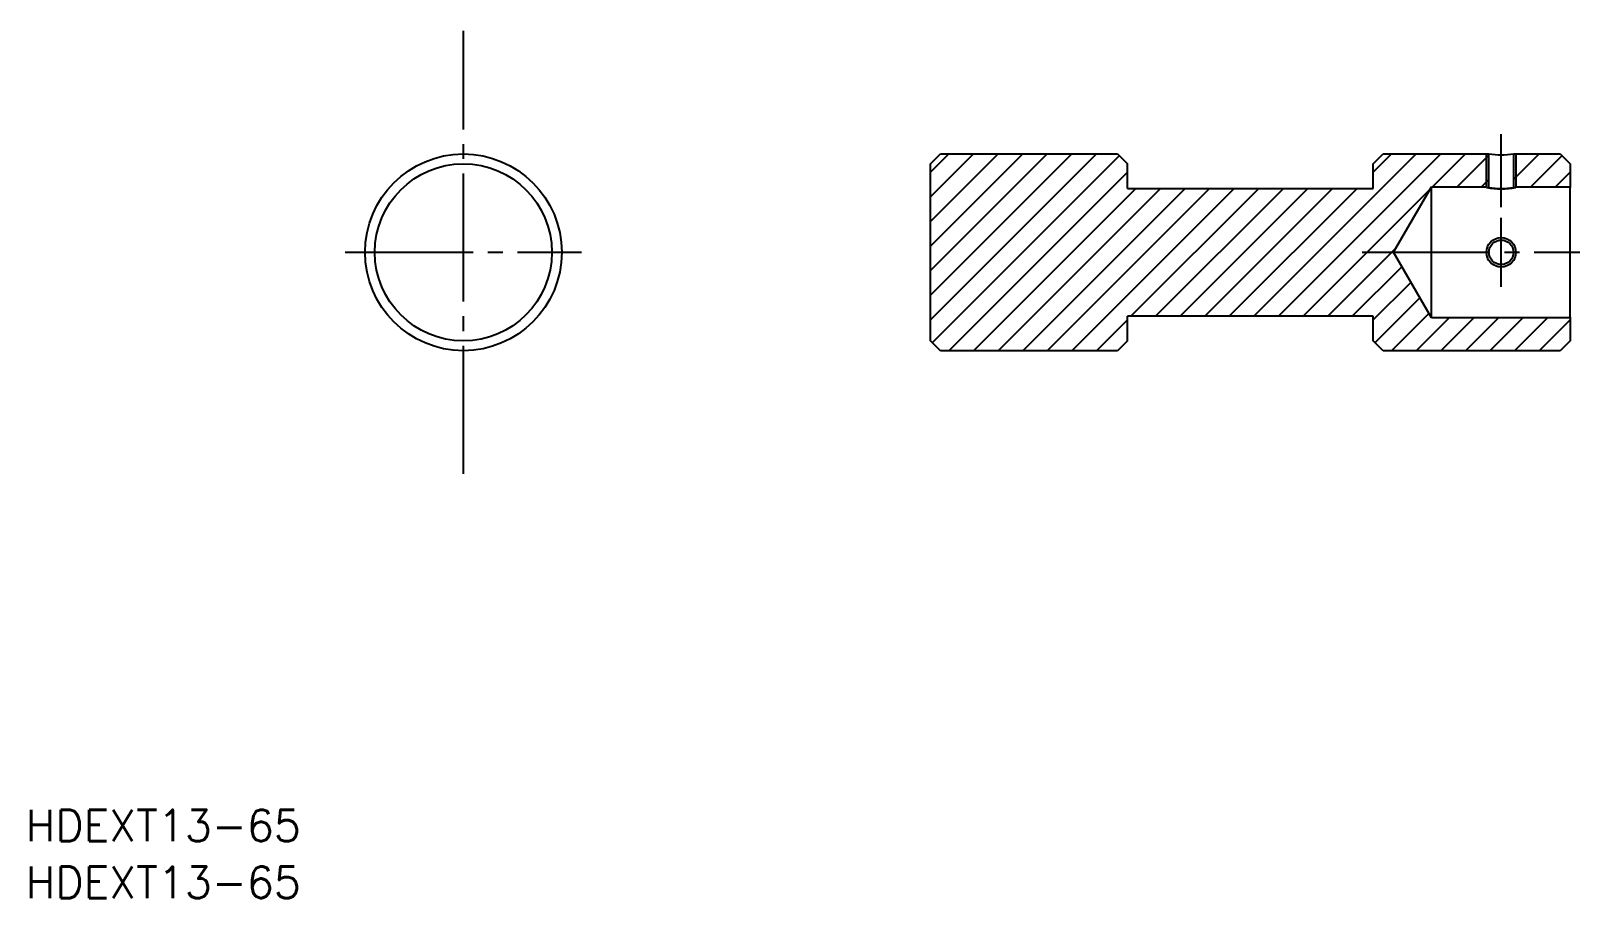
# Model space of a CAD drawing. Extents: x 20 to 178, y 159 to 248.
import ezdxf

# ---------------------------------------------------------------- set-up
doc = ezdxf.new("R2010")
doc.units = 0
doc.linetypes.add('CENTER', pattern=[17.5, 13, -1.5, 1.5, -1.5])
doc.layers.get('0').update_dxf_attribs({"linetype": 'CONTINUOUS'})
doc.layers.add('CENTER', color=1, linetype='CENTER')
doc.styles.get("Standard").update_dxf_attribs({"font": 'txt.shx', "bigfont": '@extfont2.shx'})

msp = doc.modelspace()

# ---------------------------------------------------------------- linework, layer by layer
at = {"color": 7, "linetype": 'CONTINUOUS'}
for p, q in [((111.77, 234.09), (112.77, 235.09)), ((112.77, 235.09), (130.77, 235.09)), ((130.77, 235.09), (131.77, 234.09)), ((156.77, 234.09), (157.77, 235.09)), ((157.77, 235.09), (168.27, 235.09)), ((168.27, 235.09), (168.52, 235.09)), ((168.52, 231.69), (168.52, 235.09)), ((171.02, 235.09), (171.27, 235.09)), ((171.02, 235.09), (171.02, 231.69)), ((171.27, 235.09), (175.77, 235.09)), ((175.77, 235.09), (176.77, 234.09)), ((111.77, 216.09), (111.77, 234.09)), ((131.77, 231.59), (131.77, 234.09)), ((156.77, 231.59), (156.77, 234.09)), ((176.77, 234.09), (176.77, 231.69)), ((131.77, 231.59), (156.77, 231.59)), ((158.83, 225.09), (162.67, 231.74)), ((162.67, 218.44), (162.67, 231.74)), ((162.67, 231.74), (168.21, 231.74)), ((168.27, 231.69), (168.52, 231.69)), ((171.02, 231.69), (171.27, 231.69)), ((171.23, 231.74), (176.77, 231.74)), ((176.77, 218.49), (176.77, 231.69)), ((162.67, 218.44), (158.83, 225.09)), ((156.77, 218.59), (131.77, 218.59)), ((131.77, 216.09), (131.77, 218.59)), ((156.77, 216.09), (156.77, 218.59)), ((176.77, 218.44), (162.67, 218.44)), ((176.77, 218.49), (176.77, 216.09)), ((112.77, 215.09), (111.77, 216.09)), ((131.77, 216.09), (130.77, 215.09)), ((157.77, 215.09), (156.77, 216.09)), ((176.77, 216.09), (175.77, 215.09)), ((130.77, 215.09), (112.77, 215.09)), ((175.77, 215.09), (157.77, 215.09))]:
    msp.add_line(p, q, dxfattribs=at)
at = {"color": 3, "linetype": 'CONTINUOUS'}
for p, q in [((111.77, 233.23), (113.63, 235.09)), ((111.77, 230.73), (116.13, 235.09)), ((111.77, 228.23), (118.63, 235.09)), ((111.77, 225.73), (121.13, 235.09)), ((111.77, 223.23), (123.63, 235.09)), ((111.77, 220.73), (126.13, 235.09)), ((111.77, 218.23), (128.63, 235.09)), ((111.95, 215.91), (130.95, 234.91)), ((144.63, 218.59), (161.13, 235.09)), ((147.13, 218.59), (163.63, 235.09)), ((156.77, 233.23), (158.63, 235.09)), ((162.78, 231.74), (166.13, 235.09)), ((165.28, 231.74), (168.52, 234.98)), ((168.27, 231.69), (168.27, 235.09)), ((171.02, 234.98), (171.13, 235.09)), ((171.02, 232.48), (173.63, 235.09)), ((171.27, 235.09), (171.27, 231.69)), ((172.78, 231.74), (175.95, 234.91)), ((113.63, 215.09), (131.77, 233.23)), ((175.28, 231.74), (176.77, 233.23)), ((116.13, 215.09), (132.63, 231.59)), ((118.63, 215.09), (135.13, 231.59)), ((121.13, 215.09), (137.63, 231.59)), ((123.63, 215.09), (140.13, 231.59)), ((126.13, 215.09), (142.63, 231.59)), ((132.13, 218.59), (145.13, 231.59)), ((134.63, 218.59), (147.63, 231.59)), ((137.13, 218.59), (150.13, 231.59)), ((139.63, 218.59), (152.63, 231.59)), ((142.13, 218.59), (155.13, 231.59)), ((167.78, 231.74), (168.52, 232.48)), ((149.63, 218.59), (162.51, 231.46)), ((152.13, 218.59), (159.09, 225.55)), ((154.63, 218.59), (159.67, 223.63)), ((156.77, 218.23), (160.59, 222.04)), ((156.95, 215.91), (161.5, 220.46)), ((128.63, 215.09), (131.77, 218.23)), ((158.63, 215.09), (162.42, 218.87)), ((161.13, 215.09), (164.48, 218.44)), ((163.63, 215.09), (166.98, 218.44)), ((166.13, 215.09), (169.48, 218.44)), ((168.63, 215.09), (171.98, 218.44)), ((171.13, 215.09), (174.48, 218.44)), ((173.63, 215.09), (176.77, 218.23))]:
    msp.add_line(p, q, dxfattribs=at)
at = {"color": 9, "linetype": 'CONTINUOUS'}
msp.add_line((54.39, 226.59), (54.39, 226.59), dxfattribs=at)
at = {"color": 7, "linetype": 'CONTINUOUS'}
for centre, radius in [((64.27, 225.09), 10), ((64.27, 225.09), 9), ((169.77, 225.09), 1.25)]:
    msp.add_circle(centre, radius, dxfattribs=at)
at = {"color": 3, "linetype": 'CONTINUOUS'}
msp.add_circle((169.77, 225.09), 1.5, dxfattribs=at)
at = {"color": 7, "linetype": 'CONTINUOUS'}
for centre, radius, start, end in [((169.77, 245.01), 10, 262.8192, 277.1808), ((169.77, 238.17), 6.6, 259.0829, 280.9171)]:
    msp.add_arc(centre, radius, start, end, dxfattribs=at)
at = {"color": 3, "linetype": 'CONTINUOUS'}
msp.add_arc((169.77, 238.12), 6.6, 256.8642, 283.1358, dxfattribs=at)
at = {"layer": 'CENTER', "color": 1, "linetype": 'CENTER'}
for p, q in [((64.27, 202.59), (64.27, 247.59)), ((169.77, 229.69), (169.77, 237.09)), ((169.77, 221.59), (169.77, 228.59)), ((52.27, 225.09), (76.27, 225.09)), ((155.62, 225.09), (177.78, 225.09))]:
    msp.add_line(p, q, dxfattribs=at)
msp.add_polyline3d([(64.27, 202.59, 0), (64.27, 247.59, 0)], dxfattribs=at)

# ---------------------------------------------------------------- texts
at = {"color": 7, "linetype": 'CONTINUOUS'}
for p in [(19.77, 165.23), (19.77, 159.46)]:
    msp.add_text('HDEXT13-65', height=3.2, dxfattribs=at).set_placement(p)

doc.saveas('drawing.dxf')
